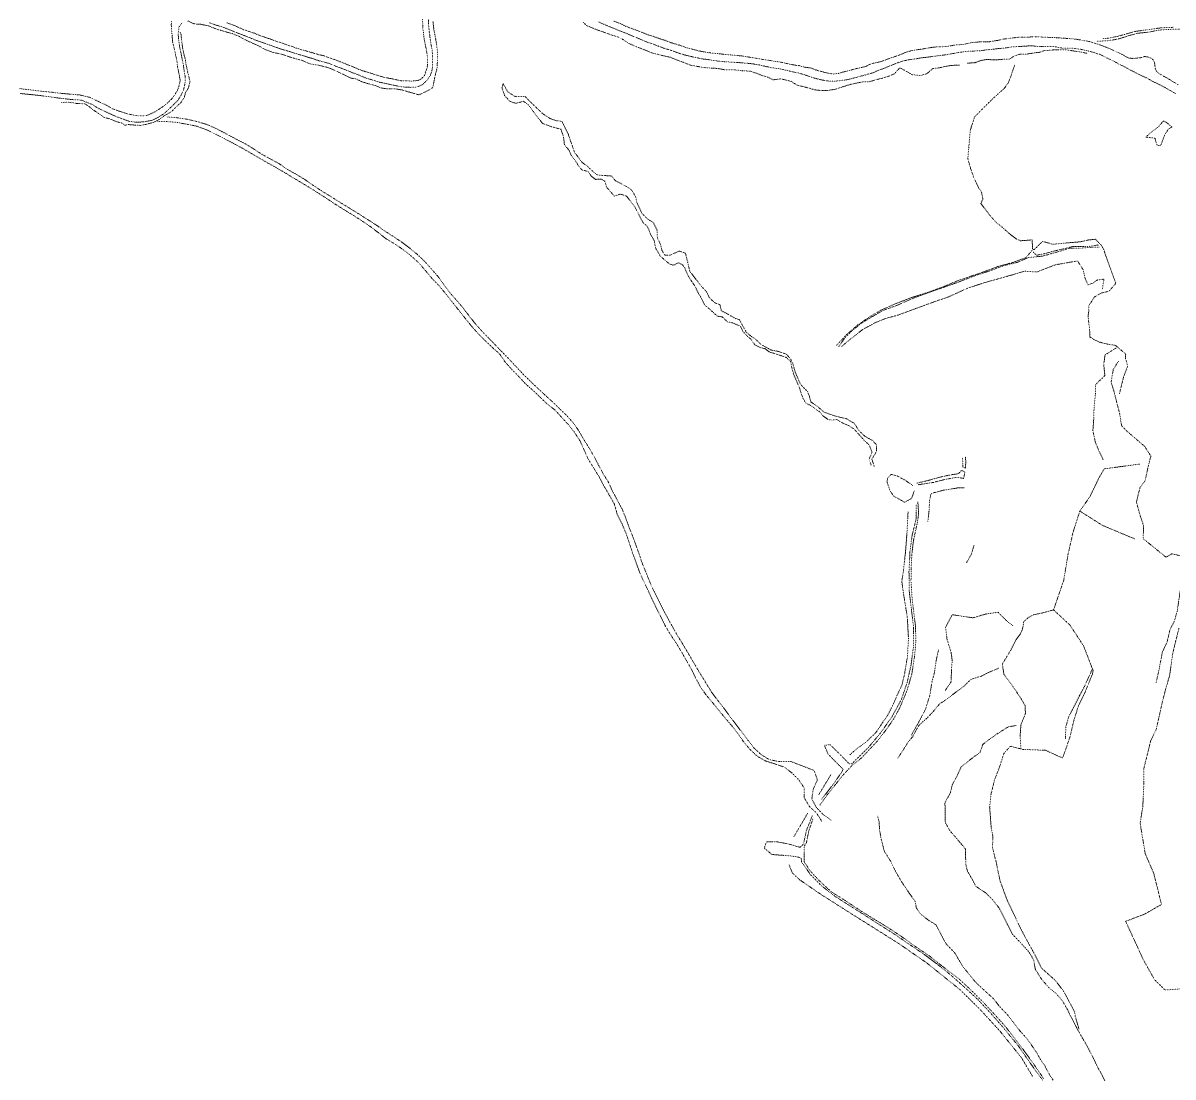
# Model space of a CAD drawing. Extents: x 682410 to 689460, y 7661803 to 7669124.
# Drawn here: x 683277 to 683999, y 7665102 to 7665763 of the extents above; entities that cross this region are included whole.
import ezdxf

# ---------------------------------------------------------------- set-up
doc = ezdxf.new("R2010")
doc.units = 0
doc.header["$MEASUREMENT"] = 0
doc.linetypes.add('DOT', pattern=[0.25, 0, -0.25])
doc.layers.add('02 TOE_Line', color=1, linetype='DOT', lineweight=20)
doc.layers.add('1_Line', color=1, linetype='DOT', lineweight=20)

msp = doc.modelspace()

# ---------------------------------------------------------------- linework, layer by layer
at = {"layer": '02 TOE_Line'}
for points in [[(683274.79, 7665722.08, 4126.63), (683280.94, 7665721.34, 4126.14), (683288.04, 7665720.5, 4125.71), (683294.75, 7665719.83, 4125.34), (683301.02, 7665719.08, 4125.01), (683307.08, 7665718.56, 4124.6), (683313.18, 7665718.04, 4124.41), (683318.99, 7665716.54, 4124.28), (683324.52, 7665713.91, 4124.07), (683328.34, 7665712.12, 4123.55), (683329.72, 7665711.51, 4123.53), (683332.59, 7665709.69, 4123.35), (683336.71, 7665708.16, 4123.04), (683339.23, 7665707.33, 4122.79), (683342.67, 7665706.18, 4122.45), (683347.43, 7665705.31, 4122.17), (683349.93, 7665704.91, 4121.96), (683353.71, 7665704.93, 4121.69), (683356.69, 7665706.03, 4121.39), (683359.88, 7665707.53, 4121.09), (683364.13, 7665710.29, 4120.66), (683365.13, 7665711.01, 4120.49), (683367.3, 7665712.65, 4120.34), (683370.09, 7665715.33, 4120.15), (683371.9, 7665717.58, 4119.96), (683373.86, 7665720.82, 4119.74), (683374.83, 7665723.28, 4119.55), (683375.7, 7665726.99, 4119.25), (683375.03, 7665730.9, 4119), (683374.47, 7665733.56, 4118.82), (683373.99, 7665736.21, 4118.66), (683373.54, 7665740.26, 4118.25), (683372.82, 7665743.07, 4118.14), (683372.33, 7665745.75, 4117.95), (683371.63, 7665748.47, 4117.7), (683370.96, 7665751.22, 4117.47), (683370.69, 7665754.03, 4117.32), (683370.52, 7665756.72, 4117.09), (683370.16, 7665760.58, 4117.16), (683370.09, 7665762.65, 4117.16), (683370.34, 7665764.41, 4117.21)], [(683380.49, 7665764.51, 4116.77), (683384.04, 7665762.82, 4117.02), (683386.35, 7665762.51, 4117.05), (683388.12, 7665762.49, 4116.96), (683393.59, 7665761.37, 4117.02), (683397.46, 7665759.79, 4117.24), (683401.04, 7665758.64, 4117.26), (683408.38, 7665756.55, 4117.39), (683412.61, 7665754.87, 4117.61), (683415.62, 7665753.11, 4117.21), (683419.94, 7665751.08, 4116.6), (683424.79, 7665748.93, 4115.87), (683428.77, 7665746.65, 4115.38), (683433.81, 7665744.81, 4115.03), (683440.19, 7665743.4, 4114.98), (683444.57, 7665741.85, 4114.57), (683448.93, 7665740.62, 4114.31), (683452.26, 7665739.68, 4114.23), (683456.95, 7665737.61, 4113.58), (683462.59, 7665736.72, 4113.47), (683466.48, 7665735.8, 4113.37), (683469.83, 7665734.77, 4113.2), (683473.92, 7665732.89, 4112.83), (683478, 7665731, 4112.87), (683482.63, 7665728.73, 4112.73), (683486.56, 7665727.97, 4112.84), (683488.98, 7665726.58, 4112.7), (683493.29, 7665725.24, 4112.79), (683497.56, 7665724.2, 4112.82), (683502.12, 7665722.34, 4112.43), (683506.32, 7665721.87, 4112.57), (683509.96, 7665722.01, 4113.07), (683514.85, 7665721.24, 4112.97), (683520.4, 7665719.6, 4112.47), (683525.46, 7665718.18, 4111.98), (683530.41, 7665720.45, 4112.92), (683534.16, 7665722.69, 4112.73), (683535.08, 7665727.74, 4112.98), (683535.98, 7665731.66, 4112.55), (683536.75, 7665734.34, 4112.38), (683537.01, 7665738.16, 4111.65), (683537.18, 7665740.52, 4111.48), (683537.19, 7665744.22, 4110.95), (683536.49, 7665750, 4110.47), (683535.46, 7665755.94, 4110.62), (683534.86, 7665758.9, 4110.71), (683534.22, 7665764.47, 4110.79)], [(683394.14, 7665763.44, 4117.26), (683396.42, 7665762.48, 4117.25), (683399.89, 7665761.44, 4117.42), (683403.39, 7665760.31, 4117.47), (683407.9, 7665758.52, 4117.64), (683412.52, 7665756.62, 4117.46), (683416.05, 7665755.3, 4117.27), (683420.4, 7665753.56, 4117.22), (683423.88, 7665752.16, 4117.04), (683427.76, 7665750.83, 4116.73), (683432.3, 7665749.26, 4116.6), (683435.84, 7665748, 4116.45), (683439.37, 7665746.72, 4116.18), (683443.94, 7665745.45, 4115.94), (683447.6, 7665744.26, 4115.69), (683451.12, 7665743.23, 4115.44), (683453.31, 7665742.57, 4115.2), (683456.72, 7665741.47, 4115.01), (683459.13, 7665740.84, 4114.84), (683461.32, 7665739.96, 4114.66), (683464.91, 7665738.97, 4114.35), (683467.18, 7665738.37, 4114.33), (683469.74, 7665737.65, 4114.29), (683473.13, 7665736.15, 4114.33), (683476.82, 7665734.8, 4114.22), (683481.62, 7665732.99, 4114.17), (683484.01, 7665731.96, 4114.27), (683487.71, 7665730.58, 4114.26), (683492.52, 7665728.58, 4114.13), (683496.08, 7665727.55, 4114.14), (683500.61, 7665726.09, 4114.13), (683505.37, 7665725.13, 4113.92), (683509.2, 7665724.29, 4113.81), (683512.84, 7665723.54, 4113.65), (683516.49, 7665723, 4113.6), (683520.35, 7665722.85, 4113.43), (683524.13, 7665723.08, 4113.29), (683527.67, 7665724.51, 4113.31), (683530.43, 7665727.22, 4113.37), (683532.62, 7665730.41, 4113.2), (683533.5, 7665732.77, 4113.24), (683533.94, 7665735.49, 4112.93), (683534.03, 7665739.14, 4112.84), (683533.95, 7665742.9, 4112.6), (683533.71, 7665746.74, 4112.27), (683532.88, 7665750.51, 4112.05), (683532.39, 7665754.22, 4111.88), (683531.91, 7665757.95, 4111.77), (683531.52, 7665761.88, 4111.45), (683531.39, 7665765.62, 4111.47)], [(683405.03, 7665763.39, 4117.69), (683409.59, 7665761.68, 4117.62), (683413.14, 7665760.1, 4117.59), (683415.48, 7665759.02, 4117.47), (683419.31, 7665757.75, 4117.38), (683421.94, 7665756.97, 4117.29), (683425.6, 7665755.38, 4117.07), (683429.3, 7665754.13, 4116.95), (683432.03, 7665753.27, 4116.85), (683435.82, 7665751.82, 4116.56), (683439.7, 7665750.55, 4116.36), (683442.32, 7665749.62, 4116.12), (683445.98, 7665748.48, 4115.91), (683448.51, 7665747.48, 4115.73), (683452.57, 7665746.25, 4115.51), (683456.33, 7665745.28, 4115.21), (683459.02, 7665744.42, 4115.02), (683462.85, 7665743.3, 4114.68), (683465.66, 7665742.74, 4114.66), (683469.47, 7665741.27, 4114.56), (683472.36, 7665740.37, 4114.48), (683474.92, 7665739.36, 4114.43), (683477.46, 7665738.38, 4114.4), (683481.33, 7665736.82, 4114.4), (683483.89, 7665735.8, 4114.32), (683487.51, 7665734.25, 4114.33), (683491.32, 7665732.9, 4114.22), (683495.14, 7665731.81, 4114.37), (683497.44, 7665730.99, 4114.23), (683500.03, 7665730.15, 4114.19), (683503.91, 7665729.13, 4114.15), (683506.46, 7665728.57, 4113.89), (683509.35, 7665728.09, 4113.81), (683512.14, 7665727.45, 4113.72), (683514.76, 7665726.87, 4113.62), (683517.5, 7665726.9, 4113.58), (683520.16, 7665726.83, 4113.6), (683522.79, 7665726.86, 4113.49), (683525.41, 7665727.32, 4113.43), (683526.44, 7665727.89, 4113.43), (683527.34, 7665728.64, 4113.4), (683529.07, 7665730.44, 4113.33), (683529.8, 7665732.96, 4113.28), (683530.71, 7665735.48, 4113.18), (683530.76, 7665738.29, 4112.93), (683530.8, 7665741.14, 4112.63), (683530.58, 7665743.85, 4112.46), (683529.82, 7665747.74, 4112.16), (683529.27, 7665750.57, 4112.01), (683528.75, 7665753.21, 4111.9), (683528.5, 7665754.7, 4111.88), (683528.26, 7665757.35, 4111.82), (683527.84, 7665760.16, 4111.81), (683527.85, 7665762.85, 4111.67), (683527.73, 7665765.7, 4111.56)], [(683864.56, 7665736.78, 4137.11), (683859.31, 7665736.62, 4137.41), (683855.36, 7665735.91, 4137.41), (683851.89, 7665735.09, 4137.1), (683847.76, 7665734.62, 4136.48), (683844.17, 7665731.46, 4135.13), (683840.13, 7665730.28, 4134.5), (683834.95, 7665730.78, 4134.87), (683827.18, 7665735.16, 4137.45), (683823.72, 7665731.4, 4136.16), (683820.47, 7665729.93, 4136.26), (683816.24, 7665728.66, 4136.39), (683812.1, 7665727.65, 4136.31), (683808.21, 7665726.41, 4136.15), (683804.19, 7665726.37, 4136.11), (683802.5, 7665725.98, 4135.93), (683799.24, 7665725.4, 4135.85), (683796.18, 7665724.71, 4135.91), (683791.9, 7665723.41, 4135.75), (683786.94, 7665721.75, 4134.94), (683781.54, 7665720.82, 4134.08), (683777.82, 7665720.86, 4133.34), (683773.75, 7665721.33, 4132.41), (683768.29, 7665722.87, 4131.07), (683762.68, 7665724.21, 4129.94), (683758.91, 7665726.63, 4130.12), (683752.44, 7665728.2, 4129.64), (683747.58, 7665727.57, 4128.76), (683744.37, 7665729.22, 4128.52), (683740.13, 7665730.53, 4128.19), (683736.37, 7665732, 4128.47), (683733.32, 7665732.98, 4128.27), (683728.17, 7665733.32, 4127.6), (683723.93, 7665733.77, 4128.02), (683717.66, 7665733.85, 4127.42), (683712.46, 7665734.75, 4127.45), (683708.38, 7665734.95, 4126.92), (683704.4, 7665735.27, 4126.79), (683700.54, 7665735.89, 4126.31), (683695.95, 7665736.73, 4126.18), (683691.18, 7665738.61, 4125.65), (683687.39, 7665739.98, 4125.69), (683683.16, 7665741.7, 4124.99), (683678.77, 7665742.68, 4124.69), (683672.02, 7665744.32, 4123.47), (683667.35, 7665746.24, 4123.12), (683661.73, 7665748.37, 4122.36), (683656.81, 7665750.63, 4121.81), (683652.83, 7665753.3, 4121.63), (683650.63, 7665754.41, 4121.45), (683647.29, 7665755.38, 4120.73), (683643, 7665756.9, 4120.32), (683637.21, 7665758.92, 4119.55), (683630.67, 7665761.62, 4118.89), (683628.38, 7665763.74, 4119.01)], [(683638.01, 7665763.92, 4121.41), (683643.84, 7665761.42, 4122.14), (683648.71, 7665759.44, 4122.7), (683652.4, 7665757.95, 4123.11), (683655.99, 7665756.56, 4123.55), (683659.82, 7665754.9, 4124.04), (683663.42, 7665753.42, 4124.48), (683667, 7665751.93, 4124.87), (683669.42, 7665750.94, 4125.23), (683672.09, 7665750.1, 4125.41), (683675.82, 7665748.62, 4125.82), (683679.38, 7665747.29, 4126.27), (683683.65, 7665746.09, 4126.61), (683688.95, 7665744.1, 4127.23), (683692.72, 7665743.05, 4127.44), (683696.74, 7665742.07, 4127.89), (683699.35, 7665741.6, 4128.26), (683703.17, 7665740.73, 4128.55), (683707.33, 7665740.2, 4128.83), (683710.08, 7665739.78, 4129.02), (683713.85, 7665739.25, 4129.27), (683716.69, 7665738.97, 4129.39), (683720.69, 7665738.73, 4129.72), (683724.84, 7665738.48, 4130.04), (683728.83, 7665738.19, 4130.36), (683731.74, 7665737.97, 4130.39), (683735.68, 7665737.48, 4130.78), (683739.52, 7665736.82, 4131.21), (683743.1, 7665735.99, 4131.53), (683747.03, 7665735.17, 4131.83), (683749.82, 7665734.78, 4132.12), (683752.67, 7665734.32, 4132.42), (683755.35, 7665733.67, 4132.74), (683758.14, 7665733.05, 4132.97), (683760.86, 7665732.42, 4133.27), (683763.43, 7665731.89, 4133.52), (683765.95, 7665731.22, 4133.76), (683769.56, 7665729.98, 4134.15), (683772.14, 7665729.06, 4134.51), (683774.75, 7665728.35, 4134.93), (683778.58, 7665727.41, 4135.29), (683781.27, 7665726.93, 4135.44), (683784.95, 7665726.64, 4135.84), (683789.15, 7665726.98, 4136.18), (683793.37, 7665727.57, 4136.48), (683797.42, 7665728.44, 4136.77), (683801.5, 7665729.6, 4137.12), (683806.21, 7665730.86, 4137.47), (683810.59, 7665732.06, 4137.78), (683813.04, 7665733.34, 4137.83), (683816.07, 7665734.37, 4138.08), (683818.48, 7665735.35, 4138.05), (683823.02, 7665737.16, 4138.49), (683825.27, 7665738.09, 4138.74), (683828.66, 7665739.25, 4138.84), (683832.24, 7665740.09, 4139.02), (683836.04, 7665740.58, 4139.25), (683840.81, 7665741.39, 4139.69), (683843.27, 7665741.66, 4139.96), (683847.13, 7665742.13, 4140.11), (683850.62, 7665742.63, 4140.27), (683854, 7665742.98, 4140.53), (683857.92, 7665743.63, 4140.59), (683862.6, 7665744.46, 4140.87), (683866.45, 7665745.05, 4141.08), (683870.28, 7665745.56, 4141.27), (683873.82, 7665745.66, 4141.35), (683877.37, 7665745.74, 4141.25), (683881.02, 7665746.33, 4141.27), (683885.92, 7665746.8, 4141.47), (683889.77, 7665747.28, 4141.6), (683893.45, 7665747.58, 4141.67), (683897.23, 7665748.19, 4141.67), (683902.09, 7665748.51, 4141.93), (683905.78, 7665748.72, 4142.19), (683909.75, 7665748.96, 4142.17), (683914.5, 7665748.39, 4142.26), (683917.18, 7665748.52, 4142.35), (683920.8, 7665748.58, 4142.59), (683924.67, 7665748.34, 4142.54), (683929.36, 7665747.4, 4142.58), (683933.77, 7665747.52, 4142.95), (683937.19, 7665747.21, 4143.05), (683940.65, 7665746.68, 4143.15), (683945.22, 7665745.74, 4143.39), (683948.87, 7665744.68, 4143.77), (683952.56, 7665743.52, 4144.04), (683954.92, 7665742.41, 4144.18), (683958.53, 7665740.55, 4144.43), (683961.1, 7665739.47, 4144.48), (683964.32, 7665737.54, 4144.79), (683966.99, 7665736.28, 4144.61), (683970.29, 7665734.55, 4145.05), (683972.84, 7665733.2, 4145), (683976.22, 7665731.44, 4145.56), (683978.66, 7665730.23, 4145.59), (683982.31, 7665728.6, 4146.15), (683984.8, 7665727.15, 4146.33), (683987.45, 7665725.82, 4146.51), (683990.07, 7665724.54, 4146.76), (683992.68, 7665723.22, 4146.99), (683995.09, 7665721.87, 4147.27), (683997.51, 7665720.44, 4147.49), (684000.03, 7665718.97, 4147.7)], [(683647.8, 7665764.41, 4122.6), (683651.77, 7665762.84, 4123.03), (683655.02, 7665761.29, 4123.33), (683658.96, 7665759.79, 4123.84), (683662.93, 7665758.31, 4124.36), (683666.15, 7665757.03, 4124.78), (683669.21, 7665755.83, 4125.15), (683672.46, 7665754.84, 4125.39), (683676.55, 7665753.37, 4125.98), (683679.73, 7665752.37, 4126.24), (683683.53, 7665750.91, 4126.44), (683688.94, 7665749.33, 4127.2), (683692.87, 7665747.84, 4127.55), (683697.03, 7665746.8, 4127.85), (683701.07, 7665745.68, 4128.37), (683704.25, 7665745.17, 4128.57), (683708.77, 7665744.39, 4128.96), (683713.34, 7665744.03, 4129.41), (683716.59, 7665743.58, 4129.52), (683720.83, 7665743.2, 4129.9), (683725.05, 7665742.88, 4130.23), (683729.48, 7665742.41, 4130.58), (683732.49, 7665741.84, 4130.8), (683736.74, 7665741.14, 4131.16), (683740.99, 7665740.43, 4131.5), (683744.49, 7665739.9, 4131.7), (683747.81, 7665739.33, 4131.91), (683752.59, 7665738.65, 4132.46), (683755.72, 7665737.94, 4132.72), (683760.31, 7665736.96, 4133.24), (683763.81, 7665736.47, 4133.53), (683767.84, 7665735.45, 4134.17), (683771.45, 7665734.97, 4134.52), (683774.49, 7665733.77, 4134.91), (683778.95, 7665732.51, 4135.38), (683782.25, 7665731.73, 4135.7), (683785.38, 7665731.22, 4136), (683788.61, 7665731.64, 4136.42), (683791.98, 7665732.57, 4136.55), (683795.31, 7665733.36, 4136.82), (683799.83, 7665734.64, 4137.21), (683803.1, 7665735.26, 4137.39), (683806.32, 7665736.23, 4137.63), (683808.14, 7665737.26, 4137.84), (683810.56, 7665737.96, 4137.96), (683815.68, 7665739.12, 4138.18), (683819.54, 7665740.62, 4138.44), (683823.48, 7665741.96, 4138.75), (683827.35, 7665743.36, 4138.99), (683831.14, 7665744.99, 4139.27), (683834.45, 7665745.87, 4139.5), (683836.74, 7665746.27, 4139.67), (683838.05, 7665746.41, 4139.7), (683840.63, 7665746.79, 4139.83), (683843.1, 7665747.18, 4140), (683846.9, 7665747.89, 4140.08), (683849.64, 7665748.2, 4140.2), (683852.34, 7665748.32, 4140.28), (683853.73, 7665748.32, 4140.34), (683856.35, 7665748.51, 4140.55), (683858.81, 7665748.93, 4140.74), (683861.47, 7665749.42, 4140.82), (683863.56, 7665749.47, 4140.95), (683867.27, 7665749.82, 4141.09), (683870.15, 7665750.56, 4141.08), (683874.68, 7665751.26, 4141.31), (683878.09, 7665751.37, 4141.35), (683882.15, 7665751.38, 4141.54), (683883.4, 7665751.52, 4141.58), (683885.93, 7665751.91, 4141.59), (683888.46, 7665752.28, 4141.65), (683891.13, 7665753.02, 4141.67), (683892.39, 7665753.19, 4141.68), (683894.87, 7665753.48, 4141.78), (683897.56, 7665753.78, 4141.93), (683899.96, 7665754.13, 4142.02), (683901.09, 7665754.22, 4142), (683903.62, 7665754.42, 4142.06), (683904.84, 7665754.32, 4142.13), (683907.58, 7665754.38, 4142.2), (683910.06, 7665754.51, 4142.4), (683911.41, 7665754.52, 4142.47), (683912.78, 7665754.52, 4142.48), (683915.17, 7665754.54, 4142.57), (683916.47, 7665754.39, 4142.61), (683919.15, 7665754.39, 4142.63), (683920.43, 7665754.24, 4142.66), (683922.95, 7665754.24, 4142.77), (683925.31, 7665754.03, 4142.8), (683927.72, 7665753.84, 4142.93), (683930.17, 7665753.73, 4143.02), (683932.37, 7665753.54, 4143.18), (683935.02, 7665753.36, 4143.26), (683937.44, 7665753.07, 4143.37), (683941.31, 7665752.47, 4143.57), (683942.35, 7665752.22, 4143.69), (683944.57, 7665751.92, 4143.83), (683946.07, 7665751.58, 4143.76), (683948.43, 7665750.88, 4143.92), (683952.17, 7665749.7, 4144.07), (683956.19, 7665748.21, 4144.31), (683959.49, 7665746.86, 4144.45), (683962.64, 7665745.36, 4144.61), (683965.73, 7665743.93, 4144.84), (683969.22, 7665742.01, 4145.02), (683971.02, 7665741.15, 4145.1), (683973.63, 7665741.03, 4145.44), (683975.43, 7665741.21, 4145.78), (683977.79, 7665741.38, 4145.9), (683980.58, 7665742.14, 4146.17), (683982.34, 7665742.03, 4146.26), (683984.65, 7665741.23, 4146.26), (683986.15, 7665740.03, 4146.22), (683986.92, 7665738.3, 4146.14), (683987.35, 7665734.75, 4146.24), (683988.34, 7665732.59, 4146.64), (683990, 7665731.37, 4146.78), (683993.05, 7665729.6, 4147.13), (683995.23, 7665728.46, 4147.33), (683998.31, 7665726.57, 4147.57), (684001.65, 7665724.58, 4147.83)], [(683275.25, 7665718.97, 4126.6), (683281.66, 7665718.39, 4126.12), (683288.06, 7665717.67, 4125.7), (683294.44, 7665716.83, 4125.33), (683300.79, 7665715.97, 4124.99), (683303.62, 7665715.66, 4124.88), (683308.66, 7665715.11, 4124.67), (683313.58, 7665714.86, 4124.45), (683317.72, 7665713.19, 4124.12), (683320.58, 7665712.08, 4123.89), (683324.08, 7665709.82, 4123.67), (683328.15, 7665707.94, 4123.18), (683332.62, 7665705.82, 4122.82), (683335.98, 7665704.38, 4122.73), (683339.29, 7665703.06, 4122.45), (683343.93, 7665701.5, 4122.15), (683348.35, 7665700.93, 4121.56), (683353.07, 7665701.28, 4121.25), (683358.38, 7665702.26, 4120.94), (683362.14, 7665704.14, 4120.46), (683365.84, 7665706.6, 4120.34), (683368.46, 7665709.09, 4119.98), (683371.69, 7665712.13, 4120.01), (683374.15, 7665714.7, 4119.93), (683376.11, 7665717.73, 4119.86), (683377.71, 7665721.13, 4119.62), (683378.67, 7665724.91, 4119.25), (683378.82, 7665729.54, 4119.14), (683378.19, 7665733.12, 4118.77), (683377.68, 7665736.65, 4118.45), (683376.69, 7665741.49, 4118.07), (683376.33, 7665743.93, 4117.82), (683375.23, 7665748.62, 4117.56), (683374.65, 7665753.39, 4117.22), (683374.41, 7665756.22, 4116.91), (683374.96, 7665760.87, 4116.8), (683377.01, 7665763.45, 4116.61)], [(683301.27, 7665713.41, 4124.33), (683306.03, 7665713.52, 4124.35), (683311.29, 7665712.7, 4124.03), (683315.81, 7665712.57, 4124.07), (683318.3, 7665710.99, 4123.76), (683321.22, 7665708.64, 4123.28), (683324.2, 7665706.62, 4122.99), (683327.92, 7665703.98, 4122.81), (683331.44, 7665703.1, 4122.57), (683335.63, 7665701.35, 4122.37), (683338.83, 7665700.62, 4122.22), (683341.06, 7665699.02, 4121.83), (683343.13, 7665699.54, 4121.66), (683347.68, 7665699.12, 4121.45), (683350.64, 7665699.01, 4121.76), (683354.15, 7665699.62, 4121.36), (683358.78, 7665700.81, 4120.73), (683362.82, 7665702.84, 4120.35), (683365.68, 7665705.06, 4120.34), (683369.93, 7665707.41, 4119.67), (683373.14, 7665710.55, 4119.56), (683376.16, 7665713.36, 4119.42), (683378.19, 7665716.46, 4119.49), (683379.09, 7665719.54, 4119.86), (683380.73, 7665722.27, 4119.54), (683381.87, 7665726.46, 4118.79), (683380.92, 7665730.43, 4119.05), (683380.23, 7665733.08, 4119.03), (683379.33, 7665737.13, 4118.61), (683379.08, 7665739.65, 4118.38), (683378.16, 7665743.11, 4118.23), (683377.24, 7665747.25, 4117.83), (683376.81, 7665750.86, 4116.82), (683376.46, 7665753.47, 4117.51), (683376.19, 7665755.99, 4117.4), (683375.63, 7665757.38, 4117.48)], [(683950.62, 7665751.74, 4143.15), (683958.31, 7665752.18, 4143.35), (683964.54, 7665753.27, 4143.64), (683971.06, 7665755.37, 4143.78), (683976.46, 7665756.82, 4143.86), (683982.72, 7665757.42, 4144.2), (683988.92, 7665758.69, 4144.66), (683995.73, 7665759.26, 4145.12), (684002.56, 7665759.27, 4145.54)], [(683998.58, 7665760.53, 4145.29), (683991.2, 7665760.22, 4144.84), (683982.94, 7665759.1, 4144.51), (683974.28, 7665757.88, 4143.98), (683968.01, 7665755.99, 4143.65), (683962.68, 7665754.62, 4143.62), (683957.87, 7665753.65, 4143.35), (683954.12, 7665753.45, 4143.14)], [(683944.69, 7665744.15, 4142.23), (683940.01, 7665745.11, 4142.11), (683931.01, 7665746.49, 4141.69), (683923.07, 7665746.3, 4141.66), (683917.74, 7665745.9, 4141.14), (683914.73, 7665744.84, 4141.47), (683912.13, 7665744.55, 4141.13), (683906.61, 7665743.69, 4140.71), (683903.07, 7665743.79, 4140.21), (683899.16, 7665742.67, 4139.29), (683895.74, 7665740.51, 4138.67), (683891.94, 7665740.46, 4138.47), (683886.58, 7665740.02, 4138.79), (683881.96, 7665740.37, 4138.74), (683878.21, 7665739.77, 4138.71), (683874.31, 7665738.35, 4137.83), (683869.33, 7665738.02, 4137.78)], [(683964.92, 7665530.64, 4114.32), (683966.38, 7665536.53, 4114.39), (683967.43, 7665540.89, 4114.43), (683969.91, 7665547.43, 4114.55), (683969.62, 7665549.87, 4114.53), (683968.71, 7665552.82, 4114.48), (683968.82, 7665555.57, 4115.18), (683962.44, 7665560.99, 4110.58), (683958.07, 7665561.62, 4108.97), (683952.79, 7665562.87, 4104.01), (683948.83, 7665564.62, 4100.99), (683946.39, 7665566.26, 4098.93), (683946.2, 7665570.64, 4097.29), (683945.71, 7665574.91, 4097.02), (683945.22, 7665579.18, 4097.82), (683945.74, 7665582.83, 4098.71), (683945.75, 7665585.88, 4099.08), (683949.22, 7665591.35, 4101.41), (683953.4, 7665593.77, 4103.61), (683958.38, 7665594.96, 4106.96), (683962.69, 7665599.94, 4109.68), (683962.26, 7665600.83, 4109.46), (683955.94, 7665618.25, 4106.37), (683955.12, 7665621.09, 4105.98), (683953.39, 7665623.95, 4104.43), (683949.86, 7665627.56, 4106.67), (683945.53, 7665627.08, 4105.79), (683940.46, 7665625.94, 4104.82), (683932.19, 7665625.27, 4103.87), (683922.99, 7665624.4, 4102.8), (683916.69, 7665626.27, 4103.78), (683911.53, 7665621.09, 4099.45), (683910.49, 7665621.28, 4099.39), (683910.1, 7665627.29, 4103.21), (683908.6, 7665627.01, 4102.55), (683902.78, 7665626.62, 4100.94), (683900.33, 7665627.65, 4101.38), (683896.47, 7665630.56, 4102.23), (683891.2, 7665635.24, 4103.36), (683887.25, 7665638.43, 4104.02), (683883.86, 7665642.28, 4104.88), (683879.99, 7665647.35, 4106.44), (683877.92, 7665650.07, 4107.09), (683879.23, 7665652.79, 4110.27), (683878.38, 7665657.21, 4111.54), (683876.78, 7665659.46, 4112.16), (683873.57, 7665666.22, 4113.79), (683871.49, 7665672.04, 4115.21), (683869.79, 7665678.15, 4116.86), (683870.43, 7665685.67, 4119.09), (683871.33, 7665695.93, 4122.47), (683874.02, 7665704.3, 4125.26), (683878.61, 7665709.02, 4127), (683885.82, 7665716.09, 4129.76), (683892.65, 7665722.23, 4132.14), (683895.18, 7665725.71, 4133.47), (683896.67, 7665729.48, 4134.97), (683899.33, 7665737.4, 4137.54)], [(683811.09, 7665485, 4072.56), (683809.59, 7665489.59, 4072.73), (683812.55, 7665494.54, 4073), (683812.53, 7665498.51, 4072.98), (683810.08, 7665501.23, 4073.25), (683805.13, 7665504.01, 4073.61), (683801.62, 7665507.29, 4074.32), (683798.47, 7665512.13, 4074.96), (683795.73, 7665513.64, 4075.04), (683793.53, 7665515.01, 4075.34), (683788.81, 7665516.07, 4075.75), (683785.14, 7665517.1, 4075.89), (683779.53, 7665519.17, 4076.08), (683775.5, 7665522.59, 4076.45), (683771.31, 7665525.5, 4076.61), (683770.47, 7665528.9, 4077.03), (683769.3, 7665531.96, 4077.39), (683764.77, 7665536.55, 4077.71), (683762.55, 7665541.78, 4078.36), (683761.39, 7665544.57, 4078.64), (683760.24, 7665548.82, 4079.08), (683758.81, 7665552.15, 4079.57), (683756.07, 7665555.4, 4080.33), (683751.2, 7665557.08, 4080.76), (683746.39, 7665558.06, 4081.18), (683740.13, 7665561.48, 4081.57), (683736.83, 7665564.64, 4081.73), (683733.72, 7665566.77, 4081.97), (683730.77, 7665569.3, 4082.25), (683728.62, 7665573.16, 4082.96), (683726.46, 7665577.19, 4083.57), (683724.02, 7665577.81, 4083.57), (683718.48, 7665581, 4083.57), (683715.23, 7665582.6, 4084.14), (683714.3, 7665586.52, 4084.87), (683711.25, 7665587.57, 4085.21), (683708.89, 7665589.64, 4085.48), (683707.45, 7665591.17, 4085.81), (683705.85, 7665594.64, 4086.3), (683702.31, 7665598.44, 4086.46), (683695.47, 7665607.34, 4087.82), (683694.05, 7665613.25, 4088.59), (683692.64, 7665618.75, 4089.75), (683688.94, 7665620.17, 4089.68), (683688.02, 7665619.82, 4089.52), (683682.92, 7665617.5, 4088.97), (683679.6, 7665617.6, 4088.6), (683677.92, 7665620.58, 4089.05), (683676.96, 7665624.45, 4089.57), (683675.05, 7665628.49, 4090.16), (683674.83, 7665633.32, 4090.6), (683672.4, 7665638.08, 4091.11), (683668.92, 7665640.24, 4091.23), (683665.32, 7665643.85, 4091.41), (683662.04, 7665650.82, 4092.44), (683661.53, 7665654.13, 4093.16), (683658.71, 7665658.58, 4093.76), (683655.54, 7665660.74, 4093.53), (683648.7, 7665664.25, 4094.44), (683646.31, 7665667.21, 4094.91), (683641.81, 7665667.52, 4094.81), (683637.25, 7665667.95, 4094.67), (683634.83, 7665669.86, 4094.6), (683631.17, 7665673.33, 4095.27), (683627.63, 7665675.87, 4095.64), (683625.52, 7665678.95, 4096.02), (683623.07, 7665681.99, 4096.5), (683621.66, 7665686.13, 4096.93), (683619.18, 7665693.34, 4098.34), (683615.12, 7665701.64, 4099.56), (683611.71, 7665701.87, 4099.59), (683607.56, 7665703.39, 4099.63), (683603.19, 7665706.27, 4099.95), (683598.69, 7665710.52, 4100.66), (683594.59, 7665714.52, 4101.16), (683592.05, 7665717.17, 4101.6), (683586.07, 7665717.01, 4101), (683581.25, 7665719.94, 4101.24), (683578.18, 7665725.3, 4102.07), (683577.53, 7665722.54, 4102.67), (683579.23, 7665717.65, 4102.75), (683582.44, 7665714.11, 4102.1), (683586.13, 7665712.84, 4101.37), (683590.97, 7665714.09, 4100.32), (683593.9, 7665712.11, 4100.12), (683598.29, 7665706.17, 4099.77), (683603.01, 7665700.21, 4099.19), (683608.34, 7665698.25, 4098.89), (683614.55, 7665696.55, 4097.82), (683616.23, 7665691.38, 4097.23), (683616.72, 7665686.92, 4097.41), (683619.63, 7665683.36, 4097.13), (683621.09, 7665680.02, 4096.95), (683623.68, 7665676.65, 4096.68), (683625.91, 7665673.13, 4096.42), (683627.79, 7665670.99, 4095.95), (683631.64, 7665670.12, 4095.25), (683633.64, 7665667.05, 4095.04), (683636.24, 7665665.09, 4094.75), (683639.8, 7665665.35, 4093.97), (683642.04, 7665664.04, 4093.94), (683643.13, 7665660.3, 4093.89), (683648.02, 7665654.6, 4093.28), (683651.88, 7665655.9, 4092.79), (683655.73, 7665654.57, 4092.25), (683660.92, 7665647.86, 4091.93), (683665.9, 7665638.17, 4090.89), (683668.77, 7665635.54, 4090.48), (683671.2, 7665629.8, 4089.74), (683673.08, 7665626.68, 4089.66), (683673.82, 7665622.22, 4089.57), (683676.85, 7665616.98, 4088.98), (683682.56, 7665612.08, 4088.24), (683685.09, 7665611.23, 4087.53), (683688.1, 7665612.79, 4087.34), (683690.86, 7665611.47, 4087.19), (683692.24, 7665609.54, 4087.02), (683694.06, 7665605.05, 4086.67), (683696.78, 7665600.78, 4086.16), (683698.91, 7665597.69, 4085.71), (683700.34, 7665594.32, 4085.3), (683702.46, 7665590.81, 4085.05), (683704.75, 7665586.21, 4084.79), (683706.18, 7665585.18, 4084.76), (683712.72, 7665579.25, 4083.96), (683715.73, 7665578.83, 4083.79), (683719.1, 7665575.69, 4083.14), (683722.37, 7665575.02, 4082.72), (683727.18, 7665572.97, 4082.33), (683728.85, 7665569.51, 4082.1), (683731.13, 7665567.04, 4081.97), (683734.17, 7665564.42, 4081.8), (683735.13, 7665562.59, 4081.65), (683736.27, 7665561.31, 4081.54), (683739.33, 7665559.69, 4081.19), (683742.49, 7665558.91, 4080.96), (683745.53, 7665556.67, 4080.57), (683748.6, 7665555.84, 4080.32), (683755.69, 7665553.49, 4079.58), (683758.64, 7665550.98, 4079.33), (683759.6, 7665546.03, 4079.07), (683760.81, 7665542.13, 4078.88), (683762.83, 7665537.49, 4078.32), (683764.28, 7665534.2, 4077.92), (683765, 7665531.65, 4077.92), (683766.38, 7665527.87, 4077.95), (683768.17, 7665524.65, 4077.55), (683770.89, 7665523.41, 4076.69), (683773.75, 7665521.31, 4076.38), (683776.88, 7665519.28, 4076.01), (683779.04, 7665516.65, 4075.69), (683782.16, 7665514.39, 4075.32), (683784.68, 7665514.07, 4075.31), (683787.59, 7665514.38, 4075.31), (683792, 7665511.86, 4075.12), (683794.73, 7665510.84, 4074.73), (683798.46, 7665508.44, 4074.15), (683805.2, 7665500.9, 4073.1), (683807.88, 7665498.55, 4073.02), (683809.69, 7665493.99, 4072.49), (683807.71, 7665489.15, 4072.97), (683809.24, 7665485.87, 4072.35)], [(683367.3, 7665704.32, 4120.02), (683373.52, 7665703.82, 4119.25), (683379.52, 7665702.94, 4118.5), (683386, 7665701.48, 4117.79), (683392.35, 7665699.58, 4117.15), (683398.47, 7665696.92, 4116.54), (683404.34, 7665693.77, 4115.98), (683410.13, 7665690.73, 4115.55), (683416.01, 7665687.72, 4115.01), (683421.23, 7665684.59, 4114.55), (683426.67, 7665681.02, 4113.92), (683432.07, 7665678.01, 4113.29), (683437.71, 7665674.99, 4112.57), (683442.85, 7665671.42, 4111.78), (683448.44, 7665668.35, 4111.12), (683453.67, 7665665.14, 4110.49), (683458.76, 7665661.62, 4109.78), (683464.07, 7665658.08, 4109.16), (683469.56, 7665654.72, 4108.6), (683475.15, 7665651.2, 4107.93), (683482.95, 7665646.43, 4106.99), (683488.65, 7665642.86, 4106.33), (683493.79, 7665639.59, 4105.67), (683498.92, 7665636.3, 4105.14), (683503.83, 7665632.84, 4104.45), (683509.43, 7665629.25, 4103.89), (683514.52, 7665625.86, 4103.47), (683519.51, 7665622.1, 4102.95), (683524.71, 7665617.82, 4102.45), (683529.16, 7665613.51, 4101.85), (683533.26, 7665608.92, 4101.25), (683537.57, 7665604, 4100.66), (683541.11, 7665599.15, 4100.12), (683544.79, 7665594.09, 4099.5), (683549.09, 7665589.22, 4098.85), (683553, 7665584.63, 4098.29), (683556.74, 7665579.72, 4097.7), (683560.58, 7665574.84, 4097.17), (683564.56, 7665570.31, 4096.71), (683569.02, 7665565.73, 4096.2), (683573.29, 7665561.33, 4095.7), (683577.6, 7665556.83, 4095.26), (683581.98, 7665552.33, 4094.74), (683586.32, 7665547.72, 4094.1), (683590.65, 7665543.07, 4093.47), (683595.18, 7665538.62, 4092.86), (683599.75, 7665534.26, 4092.15), (683604.27, 7665530.05, 4091.53), (683608.85, 7665525.89, 4090.84), (683613.27, 7665521.6, 4090.27), (683617.8, 7665517.3, 4089.64), (683621.95, 7665512.69, 4089.1), (683625.54, 7665507.7, 4088.51), (683628.64, 7665502.28, 4087.96), (683632.06, 7665496.8, 4087.36), (683635.15, 7665491.54, 4086.85), (683638.04, 7665486.07, 4086.42), (683641.08, 7665480.34, 4085.92), (683644.33, 7665475.15, 4085.51), (683646.92, 7665469.46, 4085.05), (683649.83, 7665464.03, 4084.4), (683652.77, 7665458.57, 4083.81), (683655.15, 7665452.86, 4083.22), (683657.17, 7665447.01, 4082.65), (683659.49, 7665441.39, 4082.12), (683661.69, 7665435.38, 4081.69), (683663.78, 7665429.45, 4081.17), (683665.77, 7665423.62, 4080.69), (683668.21, 7665417.77, 4080.08), (683670.41, 7665412.09, 4079.48), (683673.03, 7665406.55, 4078.84), (683675.91, 7665400.71, 4078.37), (683678.6, 7665395.34, 4077.76), (683681.6, 7665389.73, 4077.14), (683684.65, 7665384.17, 4076.52), (683687.69, 7665378.77, 4075.84), (683691.08, 7665373.37, 4075.25), (683694.12, 7665368.16, 4074.77), (683697.26, 7665362.89, 4074.27), (683700.35, 7665357.55, 4073.79), (683709.07, 7665343.31, 4072.52), (683712.83, 7665338.33, 4072.11), (683716.62, 7665333.54, 4071.72), (683720.51, 7665328.17, 4071.27), (683731.88, 7665313.23, 4069.86), (683735.61, 7665308.41, 4069.51), (683740.04, 7665304.25, 4069.03), (683745.36, 7665300.98, 4068.76), (683751.54, 7665299.82, 4068.61), (683758.79, 7665299.89, 4068.2), (683773.41, 7665294.23, 4066.84), (683775.39, 7665288.32, 4066.29), (683772.82, 7665282.6, 4066.09), (683771.95, 7665276.33, 4065.9), (683774.86, 7665270.92, 4065.53), (683779.06, 7665266.57, 4065.15), (683783.97, 7665263.11, 4064.92)], [(683910.44, 7665621, 4099.24), (683906.25, 7665616, 4098.5), (683898.12, 7665613, 4097.69), (683888.69, 7665610.5, 4096.78), (683880.81, 7665607.5, 4096.13), (683872.19, 7665604.5, 4095.27), (683863.5, 7665601.5, 4094.76), (683854.88, 7665598, 4094.12), (683845.62, 7665594.5, 4093.41), (683834.56, 7665591, 4092.39), (683824.19, 7665587, 4091.52), (683815.19, 7665583, 4090.41), (683807.62, 7665578.5, 4088.61), (683800.31, 7665573.5, 4086.69), (683793.5, 7665567.5, 4084.61), (683787.44, 7665561, 4082.98)], [(683788.62, 7665560, 4083.02), (683792.88, 7665566, 4084.03), (683797.56, 7665570.5, 4085.61), (683803.19, 7665575, 4087.39), (683809.88, 7665579, 4089.04), (683816.88, 7665583, 4090.61), (683825.19, 7665586, 4091.67), (683834.25, 7665590, 4092.36), (683844.75, 7665594, 4093.36), (683855.06, 7665597.5, 4094.27), (683864.88, 7665601, 4094.82), (683873.69, 7665604.5, 4095.52), (683882.94, 7665607.5, 4096.36), (683892.38, 7665611, 4097.11), (683900.69, 7665613, 4098.19), (683907.69, 7665616, 4098.62), (683916.75, 7665617, 4100.1), (683925.75, 7665619.5, 4101.09), (683933.81, 7665622, 4102.16), (683940.88, 7665622, 4103.29), (683947.5, 7665622.5, 4104.54), (683952.38, 7665622.5, 4105.31)], [(683951.81, 7665624, 4105.19), (683945.5, 7665623, 4104.17), (683935.75, 7665623, 4102.52), (683925.38, 7665620.5, 4101.09), (683917.88, 7665618.5, 4100.15), (683912.88, 7665617.5, 4099.38), (683910.88, 7665619.5, 4099.1)], [(683790.25, 7665560, 4083.12), (683796.25, 7665565, 4084.77), (683803.94, 7665571, 4087.19), (683812.31, 7665575.5, 4089.14), (683818.75, 7665578, 4090.61), (683826.13, 7665580, 4091.94), (683837, 7665584, 4092.71), (683846.5, 7665587.5, 4093.23), (683857.94, 7665591.5, 4093.92), (683870, 7665597, 4094.93), (683880.88, 7665600.5, 4095.84), (683895.19, 7665604.5, 4097.05), (683905.31, 7665607.5, 4098.21), (683913, 7665607, 4098.65), (683924.63, 7665611.5, 4100.45), (683933.12, 7665613, 4101.6), (683938.56, 7665614, 4102.5), (683942.12, 7665608.5, 4102.21), (683943.38, 7665603, 4099.94), (683945.12, 7665599, 4098.48), (683948.19, 7665600, 4100.75), (683951.19, 7665602, 4102.64), (683955.13, 7665602.5, 4104.9), (683954.19, 7665596, 4104.36)], [(683963.12, 7665559.5, 4112.01), (683955.88, 7665555, 4112.37), (683955.06, 7665549, 4112.98), (683955.75, 7665542, 4112.35), (683950, 7665536.5, 4110.85), (683949.81, 7665530, 4109.59), (683949, 7665522.5, 4108.28), (683948.81, 7665515, 4106.98), (683948.25, 7665507.5, 4105.25), (683949.69, 7665500.5, 4103.11), (683952.38, 7665494, 4101.09), (683954.81, 7665489, 4099.31)], [(683964.31, 7665551, 4114.27), (683961.06, 7665546, 4114.15), (683959.69, 7665538, 4114.19), (683961.62, 7665531.5, 4114.21), (683963.38, 7665524.5, 4114.25), (683965.06, 7665518, 4114.29), (683966.25, 7665510.5, 4114.34), (683969.19, 7665507.5, 4114.21), (683974.38, 7665503, 4114.05), (683980.59, 7665497.73, 4114.36), (683984.62, 7665491.54, 4115.01), (683982.69, 7665484.02, 4112.53), (683981.08, 7665476.23, 4111.54), (683977.82, 7665471.77, 4109.38), (683975.56, 7665462.68, 4108.09), (683978, 7665453.9, 4107.96), (683980.01, 7665447.93, 4109.23), (683979.8, 7665439.67, 4110.49), (683994.16, 7665428.03, 4121.28), (683997.8, 7665430.22, 4123.69), (684004.86, 7665428.58, 4128.7)], [(683866.5, 7665490.5, 4071.4), (683866.62, 7665485.5, 4071.03), (683866.75, 7665484.5, 4070.77), (683868.31, 7665484, 4070.68), (683868.5, 7665487.5, 4070.95), (683868.31, 7665491, 4071.33)], [(683837.81, 7665474.5, 4068.6), (683844.12, 7665476, 4068.95), (683851.25, 7665478, 4069.24), (683858, 7665479.5, 4069.41), (683864, 7665480.5, 4069.62), (683865.75, 7665482.5, 4069.37), (683867.94, 7665481.5, 4069.37), (683867.19, 7665477.5, 4069.45), (683864.44, 7665478, 4069.53), (683861.5, 7665478, 4069.43), (683854.19, 7665476.5, 4069.06), (683848.31, 7665475, 4069.11), (683841.75, 7665474, 4068.85), (683838.44, 7665473.5, 4068.59)], [(683977.69, 7665486.5, 4112.9), (683955.31, 7665483.5, 4097.06), (683951.62, 7665477, 4095.55), (683946.38, 7665466, 4093.24), (683940.06, 7665457, 4090.3), (683935.88, 7665444, 4085.78), (683932.62, 7665429.5, 4081.03), (683929.94, 7665413.5, 4074.88), (683923.56, 7665395, 4068.8), (683933.87, 7665385.47, 4077.98), (683942.5, 7665372.22, 4089.96), (683947.94, 7665357.96, 4100.42), (683943, 7665347, 4098.6), (683939.75, 7665341, 4098.47), (683936.5, 7665334.5, 4098.5), (683933.06, 7665328, 4098.7), (683931.25, 7665321.5, 4098.75), (683931.06, 7665314, 4098.76)], [(683835.25, 7665473, 4066.13), (683831, 7665476, 4066.06), (683825.62, 7665479, 4066.01), (683821.63, 7665480, 4066.03), (683819.44, 7665477.5, 4066.44), (683819.06, 7665475.5, 4065.8), (683820.87, 7665470, 4066.41), (683823.12, 7665466.5, 4065.9), (683830.19, 7665462.5, 4066.14), (683834.62, 7665465, 4066.09), (683836.25, 7665470, 4066.17)], [(683844.69, 7665450.5, 4069.89), (683845.44, 7665457, 4070.31), (683845.81, 7665463.5, 4070.51), (683846.75, 7665468, 4070.83), (683854.06, 7665470, 4071.25), (683863.19, 7665471.5, 4071.44), (683867.81, 7665471.5, 4072.14)], [(683777, 7665272.5, 4063.21), (683781.62, 7665279, 4063.52), (683786.81, 7665285.5, 4063.66), (683791.63, 7665291.5, 4063.95), (683797.25, 7665297.5, 4063.91), (683803, 7665302, 4064.15), (683813.31, 7665313, 4064.71), (683818.31, 7665319.5, 4064.95), (683823.25, 7665326.5, 4065.11), (683826.81, 7665333, 4065.31), (683831.5, 7665344, 4065.52), (683834.62, 7665354.5, 4065.99), (683836.38, 7665366, 4066.27), (683837.25, 7665375.5, 4066.47), (683836.88, 7665385.5, 4066.79), (683835.56, 7665396, 4066.74), (683834.69, 7665404, 4066.88), (683834.12, 7665413, 4067.13), (683834.31, 7665422, 4067.28), (683834.69, 7665430, 4067.51), (683835.69, 7665438.5, 4067.74), (683837.88, 7665448.5, 4068.12), (683838.94, 7665455, 4068.43), (683838.44, 7665463, 4068.78)], [(683778, 7665276, 4063.35), (683784.88, 7665285, 4063.58), (683790.56, 7665293, 4063.97), (683791.56, 7665295, 4062.47), (683788, 7665298.5, 4062.61), (683782.13, 7665304.5, 4063.21), (683779.81, 7665310, 4063.24), (683783.25, 7665310.5, 4063.28), (683789.5, 7665304.5, 4062.98), (683795.25, 7665298.5, 4062.63), (683797.19, 7665298.5, 4064.13), (683800.13, 7665301.5, 4064.25), (683807.69, 7665309, 4064.57), (683815.19, 7665318, 4064.85), (683822.25, 7665328, 4065.11), (683828.19, 7665339, 4065.41), (683831.75, 7665349.5, 4065.81), (683834.12, 7665360, 4065.99), (683835.69, 7665372, 4066.34), (683835.75, 7665384, 4066.83), (683834.37, 7665395.5, 4066.66), (683833, 7665407, 4067.12), (683832.88, 7665419, 4067.35), (683833.5, 7665431.5, 4067.65), (683834.88, 7665442, 4068.06), (683837.44, 7665452.5, 4068.38), (683837.31, 7665461.5, 4068.77)], [(683832.31, 7665456.5, 4069.91), (683831.56, 7665442.5, 4069.85), (683830.63, 7665430.5, 4069.58), (683830, 7665425.5, 4069.47), (683829.5, 7665420, 4069.28), (683828.38, 7665413, 4069.06), (683829.31, 7665406, 4068.63), (683831.81, 7665390.5, 4068.46), (683832.56, 7665377, 4068.28), (683831.88, 7665365.5, 4068.02), (683829.94, 7665354, 4067.79), (683828.5, 7665348, 4067.64), (683825.5, 7665341.5, 4067.52), (683822.63, 7665335, 4067.33), (683819.56, 7665329, 4067.18), (683816.12, 7665324, 4066.96), (683812.12, 7665318, 4066.64), (683805.81, 7665312, 4066), (683799.06, 7665307, 4065.99), (683795.75, 7665304, 4065.89)], [(683940.06, 7665457, 4090.3), (683954.2, 7665448.04, 4097.91), (683974.83, 7665439.41, 4108.85)], [(683868.88, 7665424.5, 4066.6), (683872, 7665430, 4067.75), (683873.69, 7665435.5, 4069.22)], [(683987.93, 7665349.3, 4123.63), (683989.8, 7665357.82, 4124.83), (683991.82, 7665368.39, 4126.55), (683994.83, 7665374.99, 4127.62), (683996.69, 7665382.81, 4128.03), (683999.29, 7665387.78, 4128.57), (684001.11, 7665394.05, 4129.37), (684002.11, 7665400.67, 4129.93), (684003.21, 7665408.03, 4130.1), (684005.65, 7665415.06, 4130.04)], [(683855.69, 7665344.5, 4064.02), (683859.38, 7665350, 4063.66), (683859.5, 7665358, 4064.15), (683860, 7665363, 4064.33), (683859.38, 7665368, 4064.76), (683856.75, 7665376.5, 4065.56), (683855.84, 7665384.06, 4066.07), (683860, 7665392, 4066.12), (683873.06, 7665390, 4065.37), (683881.44, 7665392.5, 4064.28), (683888.88, 7665393.5, 4064), (683894.25, 7665388, 4063.86), (683898.31, 7665385, 4063.58)], [(683903.16, 7665307.86, 4081.93), (683902.56, 7665315.5, 4082.21), (683903.13, 7665323, 4082.66), (683905.94, 7665330, 4085.1), (683905.69, 7665335, 4084.33), (683902.44, 7665340.5, 4079.45), (683898.06, 7665347, 4074.05), (683892.44, 7665354.5, 4067.39), (683891.44, 7665361, 4063.87), (683896.56, 7665369.5, 4064.68), (683900.19, 7665376.5, 4065.73), (683902.81, 7665380, 4065.84), (683903.69, 7665382, 4065.57), (683904.44, 7665384.5, 4064.11), (683904.81, 7665387.5, 4064.31), (683907.5, 7665390, 4065), (683911.19, 7665392, 4065.68), (683916.31, 7665393, 4066.89), (683923.56, 7665395, 4068.8)], [(684002.18, 7665383.44, 4131.57), (683998.28, 7665367.49, 4131.62), (683996.36, 7665353.7, 4131.64), (683993.68, 7665344.5, 4131.68), (683992.31, 7665339.19, 4131.71), (683990.33, 7665330.66, 4131.59), (683987.98, 7665320.06, 4131.77), (683984.47, 7665312.75, 4131.42), (683980.16, 7665295.16, 4131.54), (683980.22, 7665285.74, 4131.68), (683979.55, 7665271.71, 4131.49), (683977.88, 7665261.12, 4131.41), (683981.08, 7665242.08, 4131.19), (683986.49, 7665229.55, 4131.36), (683991.28, 7665210.2, 4131.44), (683980.76, 7665204.14, 4123.33), (683968.81, 7665199.61, 4114.22), (683979.84, 7665175.63, 4111.17), (683986.82, 7665163.1, 4109.3), (683993.49, 7665156.49, 4107.27), (684002.85, 7665157.18, 4111.57)], [(683834.44, 7665316.5, 4065.02), (683839, 7665324.5, 4064.63), (683843.13, 7665332.5, 4064.71), (683845.88, 7665341, 4065.19), (683847.13, 7665349, 4065.53), (683848.88, 7665356, 4065.66), (683850.06, 7665364, 4065.87), (683851.49, 7665370, 4066.01)], [(683825.88, 7665302, 4065.9), (683829.19, 7665307, 4066.02), (683832.31, 7665312, 4065.44), (683835.19, 7665315.5, 4065.19), (683839.06, 7665322.5, 4064.66), (683844.06, 7665327, 4064.12), (683847.88, 7665331, 4063.88), (683852.06, 7665336, 4063.97), (683856.56, 7665339, 4063.78), (683862.5, 7665343.5, 4065.83), (683867.19, 7665347, 4064.89), (683871.88, 7665351.5, 4064.99), (683878.44, 7665353.5, 4064.92), (683883.31, 7665356, 4064.77), (683883.44, 7665356, 4064.79), (683889.31, 7665358.5, 4063.71)], [(683948.37, 7665357.29, 4100.53), (683948.04, 7665354.97, 4100.02), (683945.44, 7665348.52, 4098.95), (683943.26, 7665343.13, 4098.45), (683939.2, 7665334.77, 4098.36), (683936.49, 7665326.26, 4098.42), (683933.8, 7665315.04, 4098.57), (683929.3, 7665302.11, 4099.2), (683926.51, 7665303.26, 4097.65), (683918.7, 7665306.89, 4092.69), (683904.01, 7665307.48, 4082.5), (683896.45, 7665309.49, 4081.94), (683892.37, 7665304.84, 4081.75), (683889.69, 7665296.52, 4081.6), (683886.59, 7665288.34, 4081.28), (683884.34, 7665279.46, 4080.87), (683883.49, 7665271.42, 4080.27), (683884.48, 7665257.89, 4079.78), (683885.42, 7665253.21, 4079.53), (683885.35, 7665245.38, 4079), (683887.62, 7665236.59, 4078.38), (683890.02, 7665225.05, 4077.42), (683894.55, 7665212.62, 4076.53), (683903.87, 7665193.21, 4074.95), (683911.76, 7665178.79, 4073.88), (683915.96, 7665170.32, 4073.45), (683924.6, 7665162.58, 4072.83), (683929.87, 7665155.75, 4072.31), (683937, 7665142.41, 4071.21), (683937.06, 7665140.33, 4071.08), (683939.65, 7665131.7, 4070.48)], [(683900.06, 7665322.5, 4082.63), (683894.94, 7665321.5, 4082.82), (683887.88, 7665317, 4082.89), (683882.88, 7665313.5, 4083.06), (683879.12, 7665310.5, 4083.12), (683877.5, 7665305.5, 4082.47), (683873.81, 7665303, 4082.88), (683865.62, 7665296.5, 4082.96), (683862.88, 7665290.5, 4082.84), (683860.12, 7665285.5, 4082.74), (683858.75, 7665280, 4082.58), (683855.44, 7665274, 4082.34), (683855.56, 7665268, 4081.71), (683855.69, 7665261.5, 4081.62), (683858.5, 7665256.5, 4081.35), (683864.56, 7665249.5, 4080.41), (683868.31, 7665245, 4079.9), (683868.5, 7665235.5, 4079.49), (683869.56, 7665231, 4079.34), (683871.94, 7665227, 4078.86), (683874.88, 7665221.5, 4078.46), (683880.94, 7665217.5, 4077.84), (683885.38, 7665213, 4077.18), (683889.44, 7665208, 4076.68), (683892, 7665203, 4076.19), (683894.75, 7665197.5, 4075.89), (683897.75, 7665191.5, 4075.57), (683902.56, 7665186.5, 4074.7), (683908, 7665180.5, 4074.1), (683911.06, 7665175.5, 4073.79), (683912.13, 7665169.5, 4073.71), (683915.88, 7665163.5, 4073.57), (683919.75, 7665159, 4073.04), (683921.62, 7665157, 4072.96), (683924.94, 7665154.5, 4072.52), (683927.63, 7665151.5, 4072.19), (683929.56, 7665149, 4072), (683932.44, 7665144, 4071.5), (683933.81, 7665141, 4071.26), (683935.69, 7665137.5, 4070.96), (683937.69, 7665133.5, 4070.68), (683939.88, 7665129.5, 4070.32), (683941.88, 7665126, 4070.07), (683944.25, 7665122, 4069.94), (683946.38, 7665118, 4069.73), (683948.69, 7665113.5, 4069.47), (683950.94, 7665108.5, 4069.17), (683953, 7665105, 4068.88), (683954.06, 7665103, 4068.82), (683955.81, 7665099.5, 4068.7)], [(683784.13, 7665292, 4065.59), (683776.25, 7665279, 4065.13)], [(683916.63, 7665100, 4057.53), (683908.69, 7665111, 4057.91), (683901.44, 7665121.5, 4058.14), (683892.75, 7665132, 4058.55), (683892.88, 7665132, 4058.53), (683883.62, 7665142.5, 4059.13), (683875.62, 7665151, 4059.29), (683866.31, 7665159.5, 4059.19), (683858.38, 7665166.5, 4059.34), (683850.25, 7665173, 4059.68), (683842.19, 7665179, 4059.98), (683832.56, 7665185.5, 4060.29), (683823.06, 7665192, 4060.64), (683812.81, 7665198.5, 4060.99), (683802.75, 7665205, 4061.47), (683793.94, 7665210.5, 4061.56), (683786.12, 7665215.5, 4061.7), (683777.88, 7665222, 4062.12), (683771.38, 7665228.5, 4062.17), (683765.38, 7665237, 4062.33), (683765.38, 7665238, 4060.86), (683765.06, 7665239.5, 4060.83), (683759.88, 7665240.5, 4061.11), (683753.94, 7665241, 4061.19), (683746.88, 7665241.5, 4062.34), (683742.12, 7665245.5, 4062.67), (683743.44, 7665249.5, 4062.77), (683750.06, 7665249.5, 4062.16), (683757.69, 7665248, 4061.07), (683764.62, 7665246, 4060.88), (683766.69, 7665248, 4062.4), (683768.5, 7665256.5, 4062.72), (683772.31, 7665266, 4063.07)], [(683769.37, 7665267.5, 4064.77), (683760.56, 7665252.5, 4064.2)], [(683923.25, 7665100, 4058.62), (683921.25, 7665103, 4058.8), (683918.06, 7665109, 4058.98), (683915.31, 7665113, 4059.12), (683912.5, 7665118, 4059.29), (683909.69, 7665122, 4059.48), (683906.44, 7665126.5, 4059.51), (683902.75, 7665130.5, 4059.58), (683898.5, 7665136, 4059.7), (683895.06, 7665140.5, 4059.9), (683889.38, 7665146.5, 4060.08), (683885.94, 7665151, 4060.18), (683881, 7665155.5, 4060.31), (683876.62, 7665159.5, 4060.51), (683874.12, 7665162, 4060.89), (683871.31, 7665165.5, 4060.86), (683866.44, 7665171.5, 4060.96), (683861.81, 7665179.5, 4061.14), (683856.13, 7665185.5, 4061.32), (683852.38, 7665192.5, 4061.73), (683849.69, 7665197.5, 4061.22), (683845.23, 7665200.15, 4059.92), (683840.07, 7665204.24, 4057.87), (683837.47, 7665208.08, 4056.82), (683836.81, 7665212, 4057.43), (683832.88, 7665217.5, 4059.04), (683828.5, 7665224, 4060), (683824.94, 7665230, 4060.57), (683821.56, 7665237, 4061.06), (683817.44, 7665243.5, 4061.65), (683815.5, 7665251, 4062.31), (683814.38, 7665257, 4062.76), (683814.19, 7665262, 4063), (683813, 7665266, 4063.56)], [(683917.31, 7665101, 4057.6), (683910.44, 7665111, 4057.88), (683904.62, 7665119, 4058.12), (683898.94, 7665126.5, 4058.39), (683892.62, 7665134.5, 4058.71), (683885.81, 7665142, 4059.14), (683879.31, 7665149, 4059.19), (683871.75, 7665156.5, 4059.3), (683864.75, 7665163, 4059.32), (683853.69, 7665171.5, 4059.58), (683845.5, 7665178, 4059.97), (683836.56, 7665184, 4060.17), (683827.56, 7665190.5, 4060.54), (683819.19, 7665196, 4060.81), (683810.94, 7665201, 4061.01), (683800.56, 7665207.5, 4061.36), (683792.31, 7665213, 4061.63), (683784.25, 7665218, 4061.65), (683776.69, 7665225, 4062.06), (683771.06, 7665231, 4062.09), (683767.12, 7665237, 4062.19), (683767.06, 7665246.5, 4062.14), (683768.56, 7665249, 4062.28), (683770.06, 7665256.5, 4062.84), (683772.69, 7665264, 4063.02)], [(683757.69, 7665235, 4063.69), (683759.69, 7665230, 4063.6), (683764.5, 7665225.5, 4063.45), (683776.88, 7665217, 4063.11), (683798.06, 7665203.5, 4062.68), (683813.19, 7665194, 4062.27), (683826.69, 7665185.5, 4061.92), (683844, 7665173.5, 4061.31), (683864.56, 7665157, 4060.57), (683877.31, 7665144.5, 4060.52), (683890.13, 7665130.5, 4060.19), (683903.44, 7665114, 4059.66), (683910.56, 7665102, 4059.28)]]:
    msp.add_polyline3d(points, dxfattribs=at)
msp.add_polyline3d([(683992.49, 7665701.78, 4143.6), (683994.49, 7665700.78, 4143.9), (683997.77, 7665697.95, 4144.05), (683995.72, 7665696.82, 4143.85), (683993.34, 7665693.09, 4143.33), (683990.94, 7665686.55, 4142.83), (683988.76, 7665686.35, 4142.73), (683988.31, 7665687.08, 4142.68), (683987.2, 7665690.98, 4142.65), (683981.36, 7665691.55, 4142.16), (683984.3, 7665694.26, 4142.4), (683989.11, 7665697.79, 4143.01)], close=True, dxfattribs=at)
at = {"layer": '1_Line'}
msp.add_polyline3d([(683778.25, 7665262.23, 4064.94), (683774.95, 7665267.42, 4065.33), (683770.37, 7665271.68, 4065.79), (683767.15, 7665277.1, 4066.19), (683767.17, 7665283.2, 4066.63), (683763.8, 7665288.33, 4067.19), (683759.52, 7665292.64, 4067.77), (683754.58, 7665296.39, 4068.2), (683748.67, 7665298.39, 4068.54), (683742.91, 7665300.2, 4068.63), (683737.67, 7665303.22, 4069.1), (683733.05, 7665307.51, 4069.68), (683729.19, 7665312.14, 4069.99), (683725.53, 7665317.36, 4070.58), (683721.71, 7665322.33, 4070.9), (683717.58, 7665327.1, 4071.22), (683713.7, 7665331.83, 4071.68), (683709.75, 7665336.7, 4072.04), (683705.56, 7665341.72, 4072.36), (683702.07, 7665346.62, 4072.87), (683698.95, 7665352.4, 4073.29), (683696.33, 7665357.94, 4073.98), (683693.07, 7665363.5, 4074.54), (683689.98, 7665369.02, 4075.02), (683686.58, 7665374.51, 4075.59), (683682.9, 7665380.04, 4076.23), (683679.86, 7665385.23, 4076.8), (683677.04, 7665391.08, 4077.48), (683674.15, 7665396.64, 4078), (683671.53, 7665402.05, 4078.52), (683668.97, 7665407.79, 4079.14), (683666.22, 7665413.37, 4079.77), (683663.78, 7665418.92, 4080.45), (683661.72, 7665424.57, 4080.91), (683659.51, 7665430.62, 4081.42), (683657.52, 7665436.64, 4081.76), (683655.48, 7665442.76, 4082.27), (683652.85, 7665448.92, 4082.93), (683649.82, 7665455.07, 4083.58), (683648.04, 7665461.43, 4084.24), (683644.86, 7665467.06, 4084.85), (683641.46, 7665472.83, 4085.38), (683638.48, 7665478.55, 4085.82), (683634.97, 7665484.18, 4086.3), (683631.5, 7665489.84, 4086.79), (683628.95, 7665495.73, 4087.4), (683626.31, 7665501.31, 4087.87), (683622.95, 7665506.51, 4088.45), (683619.09, 7665511.35, 4089.02), (683614.88, 7665515.92, 4089.55), (683610.85, 7665520.38, 4090.24), (683606.1, 7665524.05, 4090.7), (683601.67, 7665528.21, 4091.41), (683597.09, 7665532.64, 4092.1), (683592.29, 7665536.86, 4092.76), (683588.06, 7665541.42, 4093.36), (683583.75, 7665545.84, 4094), (683579.46, 7665550.58, 4094.68), (683576.09, 7665555.61, 4095.16), (683571.56, 7665559.55, 4095.66), (683567.08, 7665563.86, 4096.19), (683562.71, 7665568.18, 4096.62), (683558.62, 7665572.84, 4097.18), (683554.82, 7665577.51, 4097.65), (683550.89, 7665582.48, 4098.28), (683547.04, 7665587.28, 4098.87), (683543.17, 7665592.16, 4099.4), (683541.89, 7665593.78, 4099.62), (683537.97, 7665598.52, 4100.25), (683533.71, 7665602.89, 4100.65), (683529.63, 7665607.77, 4101.23), (683525.67, 7665612.46, 4101.87), (683520.87, 7665616.81, 4102.47), (683515.82, 7665620.84, 4102.99), (683510.83, 7665624.3, 4103.44), (683505.13, 7665627.65, 4103.99), (683500.28, 7665631.41, 4104.57), (683495.41, 7665635.22, 4105.2), (683490.21, 7665638.75, 4105.81), (683484.66, 7665642.32, 4106.49), (683478.83, 7665645.88, 4107.2), (683473.15, 7665649.42, 4107.9), (683467.92, 7665652.91, 4108.63), (683462.81, 7665656.2, 4109.2), (683457.73, 7665659.4, 4109.73), (683452.19, 7665662.79, 4110.42), (683446.53, 7665666.12, 4111.08), (683441.4, 7665669.28, 4111.77), (683435.73, 7665672.6, 4112.4), (683430.43, 7665675.54, 4113.15), (683425.12, 7665678.6, 4113.72), (683419.72, 7665681.75, 4114.26), (683414.51, 7665684.76, 4114.84), (683409.16, 7665687.63, 4115.34), (683403.77, 7665690.46, 4115.81), (683397.83, 7665693.52, 4116.34), (683392.37, 7665696.16, 4116.95), (683386.22, 7665698.49, 4117.53), (683380, 7665699.68, 4118.27), (683373.95, 7665700.82, 4119.02), (683367.76, 7665701.41, 4119.85), (683361.34, 7665701.53, 4120.65)], dxfattribs=at)

doc.saveas('drawing.dxf')
